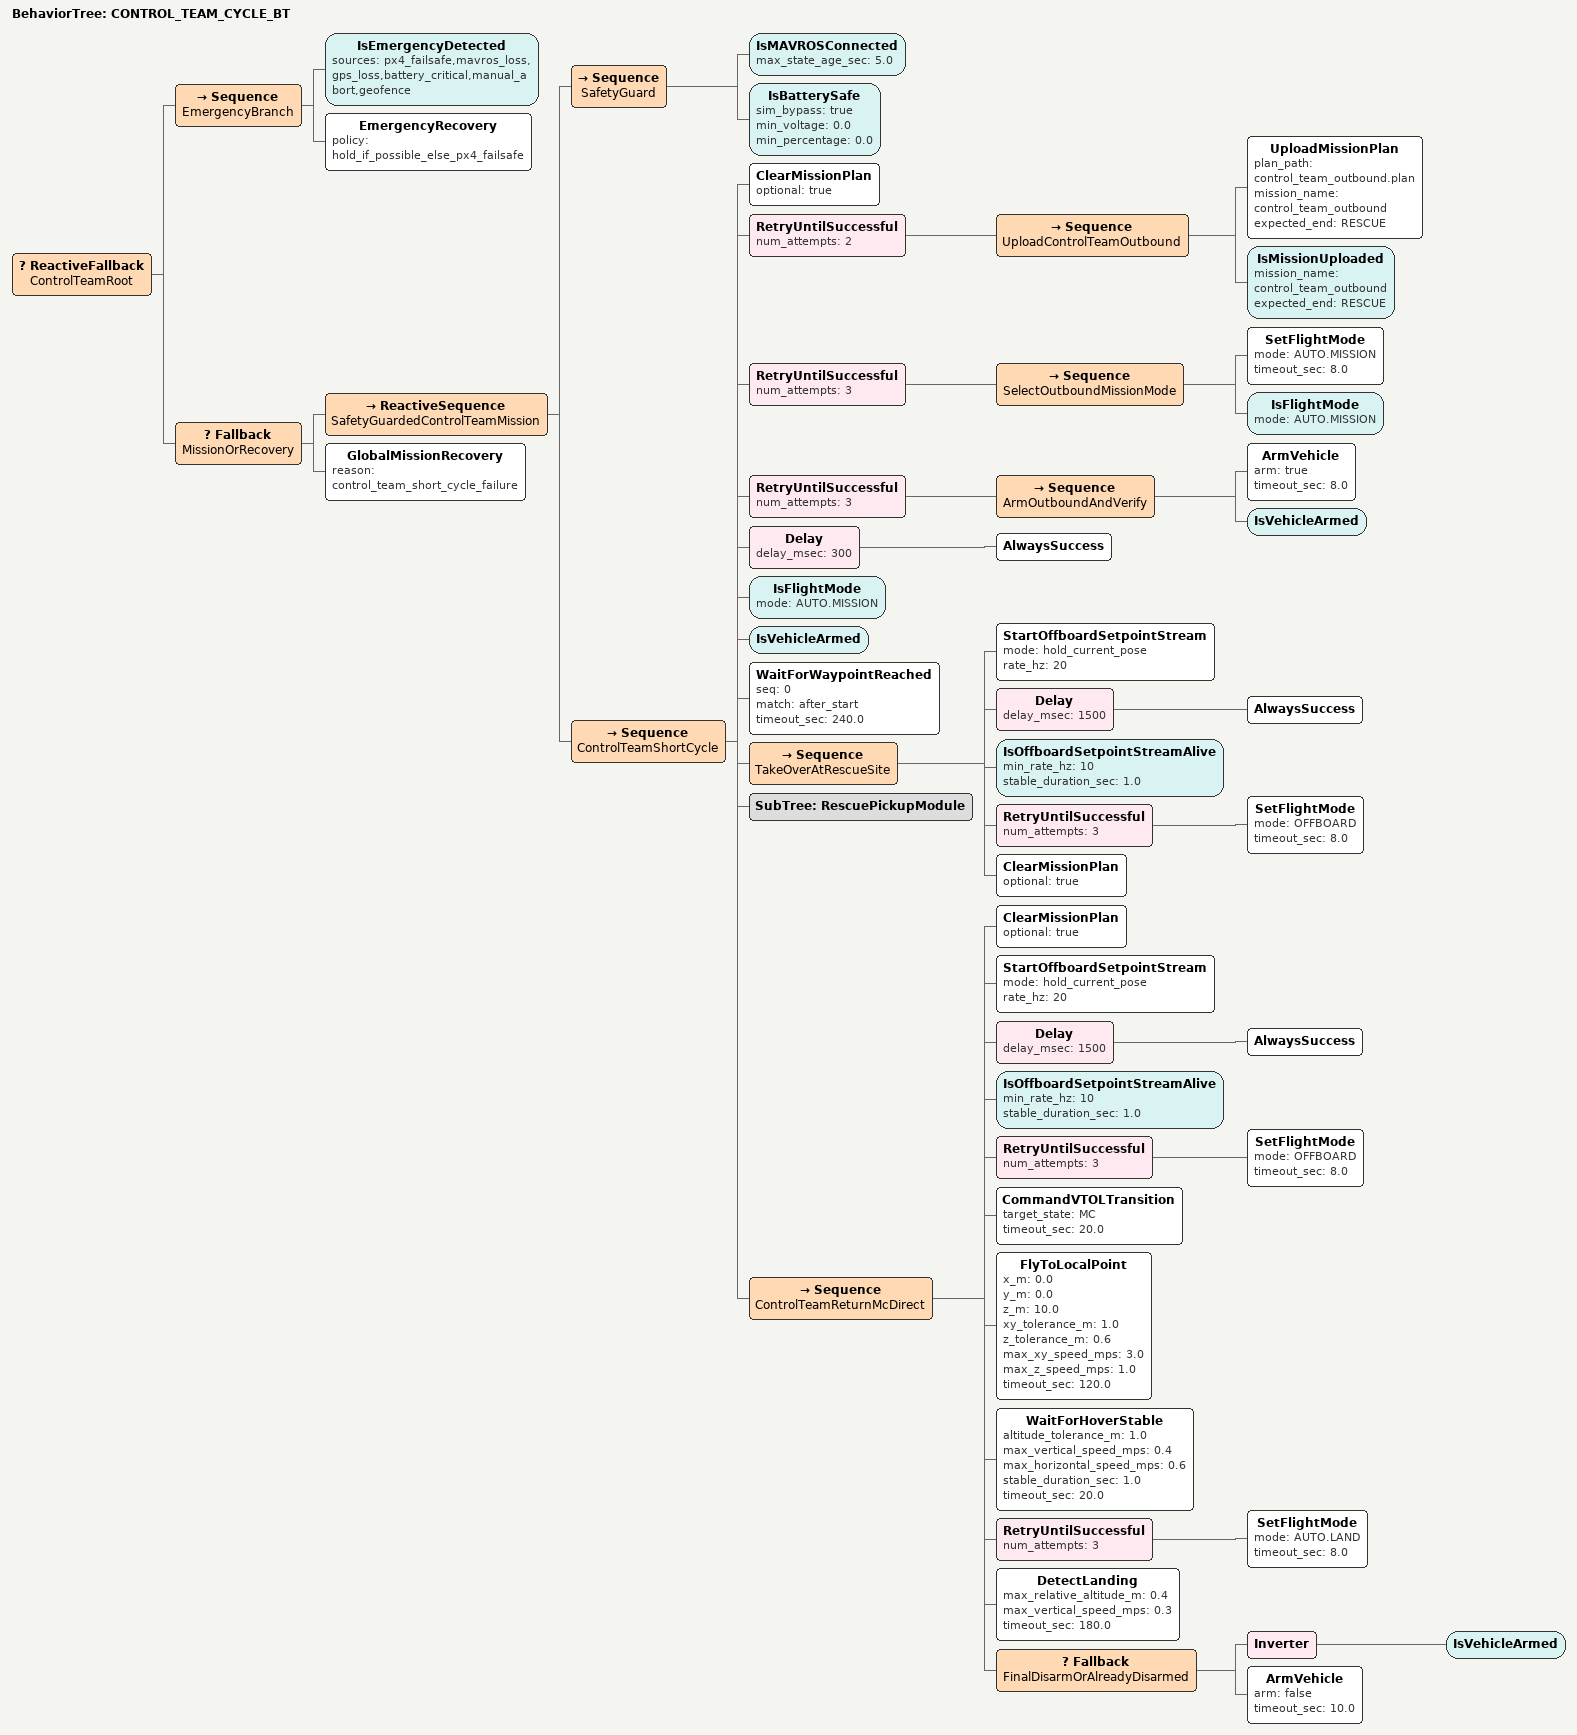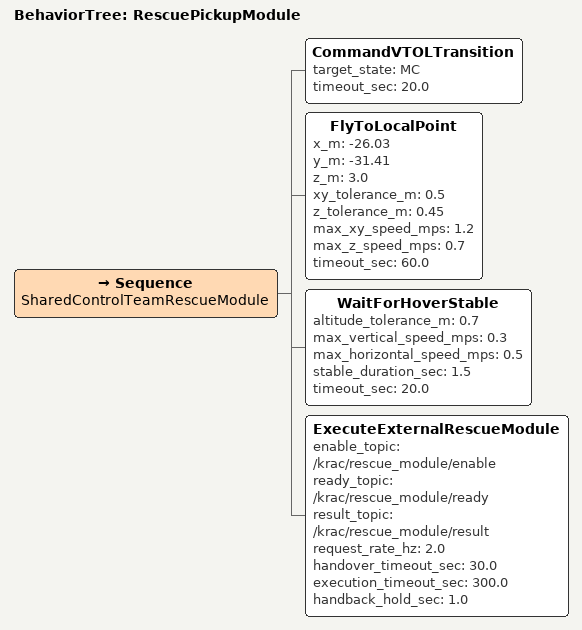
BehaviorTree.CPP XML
<?xml version="1.0" encoding="UTF-8"?>
<!--
  CONTROL TEAM STANDALONE TEST BT

  HOME 이륙 -> 구조지점 직행 -> 외부 제어팀 구조 모듈
  -> 재이륙 완료 -> HOME 직행 -> 최종 착륙

  제어팀 반복 수정 파일:
    ros2_ws/src/krac_control/src/rescue_controller_team.py
-->
<root BTCPP_format="4" main_tree_to_execute="CONTROL_TEAM_CYCLE_BT">
  <BehaviorTree ID="CONTROL_TEAM_CYCLE_BT">
    <ReactiveFallback name="ControlTeamRoot">
      <Sequence name="EmergencyBranch">
        <IsEmergencyDetected sources="px4_failsafe,mavros_loss,gps_loss,battery_critical,manual_abort,geofence"/>
        <EmergencyRecovery policy="hold_if_possible_else_px4_failsafe"/>
      </Sequence>
      <Fallback name="MissionOrRecovery">
        <ReactiveSequence name="SafetyGuardedControlTeamMission">
          <Sequence name="SafetyGuard">
            <IsMAVROSConnected max_state_age_sec="5.0"/>
            <IsBatterySafe sim_bypass="true" min_voltage="0.0" min_percentage="0.0"/>
          </Sequence>
          <Sequence name="ControlTeamShortCycle">
            <ClearMissionPlan optional="true"/>
            <RetryUntilSuccessful num_attempts="2">
              <Sequence name="UploadControlTeamOutbound">
                <UploadMissionPlan plan_path="control_team_outbound.plan" mission_name="control_team_outbound" expected_end="RESCUE"/>
                <IsMissionUploaded mission_name="control_team_outbound" expected_end="RESCUE"/>
              </Sequence>
            </RetryUntilSuccessful>
            <RetryUntilSuccessful num_attempts="3">
              <Sequence name="SelectOutboundMissionMode">
                <SetFlightMode mode="AUTO.MISSION" timeout_sec="8.0"/>
                <IsFlightMode mode="AUTO.MISSION"/>
              </Sequence>
            </RetryUntilSuccessful>
            <RetryUntilSuccessful num_attempts="3">
              <Sequence name="ArmOutboundAndVerify">
                <ArmVehicle arm="true" timeout_sec="8.0"/>
                <IsVehicleArmed/>
              </Sequence>
            </RetryUntilSuccessful>
            <Delay delay_msec="300"><AlwaysSuccess/></Delay>
            <IsFlightMode mode="AUTO.MISSION"/>
            <IsVehicleArmed/>
            <WaitForWaypointReached seq="0" match="after_start" timeout_sec="240.0"/>
            <Sequence name="TakeOverAtRescueSite">
              <StartOffboardSetpointStream mode="hold_current_pose" rate_hz="20"/>
              <Delay delay_msec="1500"><AlwaysSuccess/></Delay>
              <IsOffboardSetpointStreamAlive min_rate_hz="10" stable_duration_sec="1.0"/>
              <RetryUntilSuccessful num_attempts="3">
                <SetFlightMode mode="OFFBOARD" timeout_sec="8.0"/>
              </RetryUntilSuccessful>
              <ClearMissionPlan optional="true"/>
            </Sequence>
            <SubTree ID="RescuePickupModule"/>
            <!-- 구조 완료 후: 쿼드(MC) OFFBOARD로 HOME(0,0) 직행 복귀 후 최종 착륙.
                 AUTO.MISSION return.plan을 쓰지 않고 BT가 직접 위치 setpoint로 복귀한다. -->
            <Sequence name="ControlTeamReturnMcDirect">
              <ClearMissionPlan optional="true"/>
              <StartOffboardSetpointStream mode="hold_current_pose" rate_hz="20"/>
              <Delay delay_msec="1500"><AlwaysSuccess/></Delay>
              <IsOffboardSetpointStreamAlive min_rate_hz="10" stable_duration_sec="1.0"/>
              <RetryUntilSuccessful num_attempts="3">
                <SetFlightMode mode="OFFBOARD" timeout_sec="8.0"/>
              </RetryUntilSuccessful>
              <CommandVTOLTransition target_state="MC" timeout_sec="20.0"/>
              <FlyToLocalPoint x_m="0.0" y_m="0.0" z_m="10.0" xy_tolerance_m="1.0" z_tolerance_m="0.6" max_xy_speed_mps="3.0" max_z_speed_mps="1.0" timeout_sec="120.0"/>
              <WaitForHoverStable altitude_tolerance_m="1.0" max_vertical_speed_mps="0.4" max_horizontal_speed_mps="0.6" stable_duration_sec="1.0" timeout_sec="20.0"/>
              <RetryUntilSuccessful num_attempts="3">
                <SetFlightMode mode="AUTO.LAND" timeout_sec="8.0"/>
              </RetryUntilSuccessful>
              <DetectLanding max_relative_altitude_m="0.4" max_vertical_speed_mps="0.3" timeout_sec="180.0"/>
              <Fallback name="FinalDisarmOrAlreadyDisarmed">
                <Inverter><IsVehicleArmed/></Inverter>
                <ArmVehicle arm="false" timeout_sec="10.0"/>
              </Fallback>
            </Sequence>
          </Sequence>
        </ReactiveSequence>
        <GlobalMissionRecovery reason="control_team_short_cycle_failure"/>
      </Fallback>
    </ReactiveFallback>
  </BehaviorTree>
  <BehaviorTree ID="RescuePickupModule">
    <Sequence name="SharedControlTeamRescueModule">
      <CommandVTOLTransition target_state="MC" timeout_sec="20.0"/>
      <FlyToLocalPoint x_m="-26.03" y_m="-31.41" z_m="3.0" xy_tolerance_m="0.5" z_tolerance_m="0.45" max_xy_speed_mps="1.2" max_z_speed_mps="0.7" timeout_sec="60.0"/>
      <WaitForHoverStable altitude_tolerance_m="0.7" max_vertical_speed_mps="0.3" max_horizontal_speed_mps="0.5" stable_duration_sec="1.5" timeout_sec="20.0"/>
      <ExecuteExternalRescueModule enable_topic="/krac/rescue_module/enable" ready_topic="/krac/rescue_module/ready" result_topic="/krac/rescue_module/result" request_rate_hz="2.0" handover_timeout_sec="30.0" execution_timeout_sec="300.0" handback_hold_sec="1.0"/>
    </Sequence>
  </BehaviorTree>
</root>
